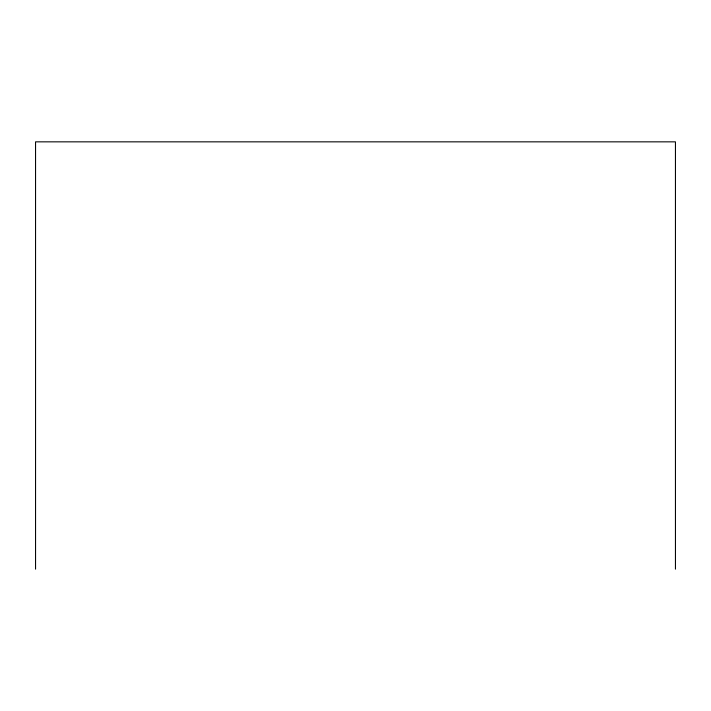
<?xml version="1.0" encoding="UTF-8"?>
<svg xmlns="http://www.w3.org/2000/svg" width="711" height="711" viewBox="0 0 711 711"><rect width="100%" height="100%" fill="white"/><g stroke="black" fill="none" stroke-linecap="round" stroke-linejoin="round"><path stroke-width="1.07" d="M675.45 569.155L675.45 141.845L35.55 141.845L35.55 569.155"/></g></svg>
